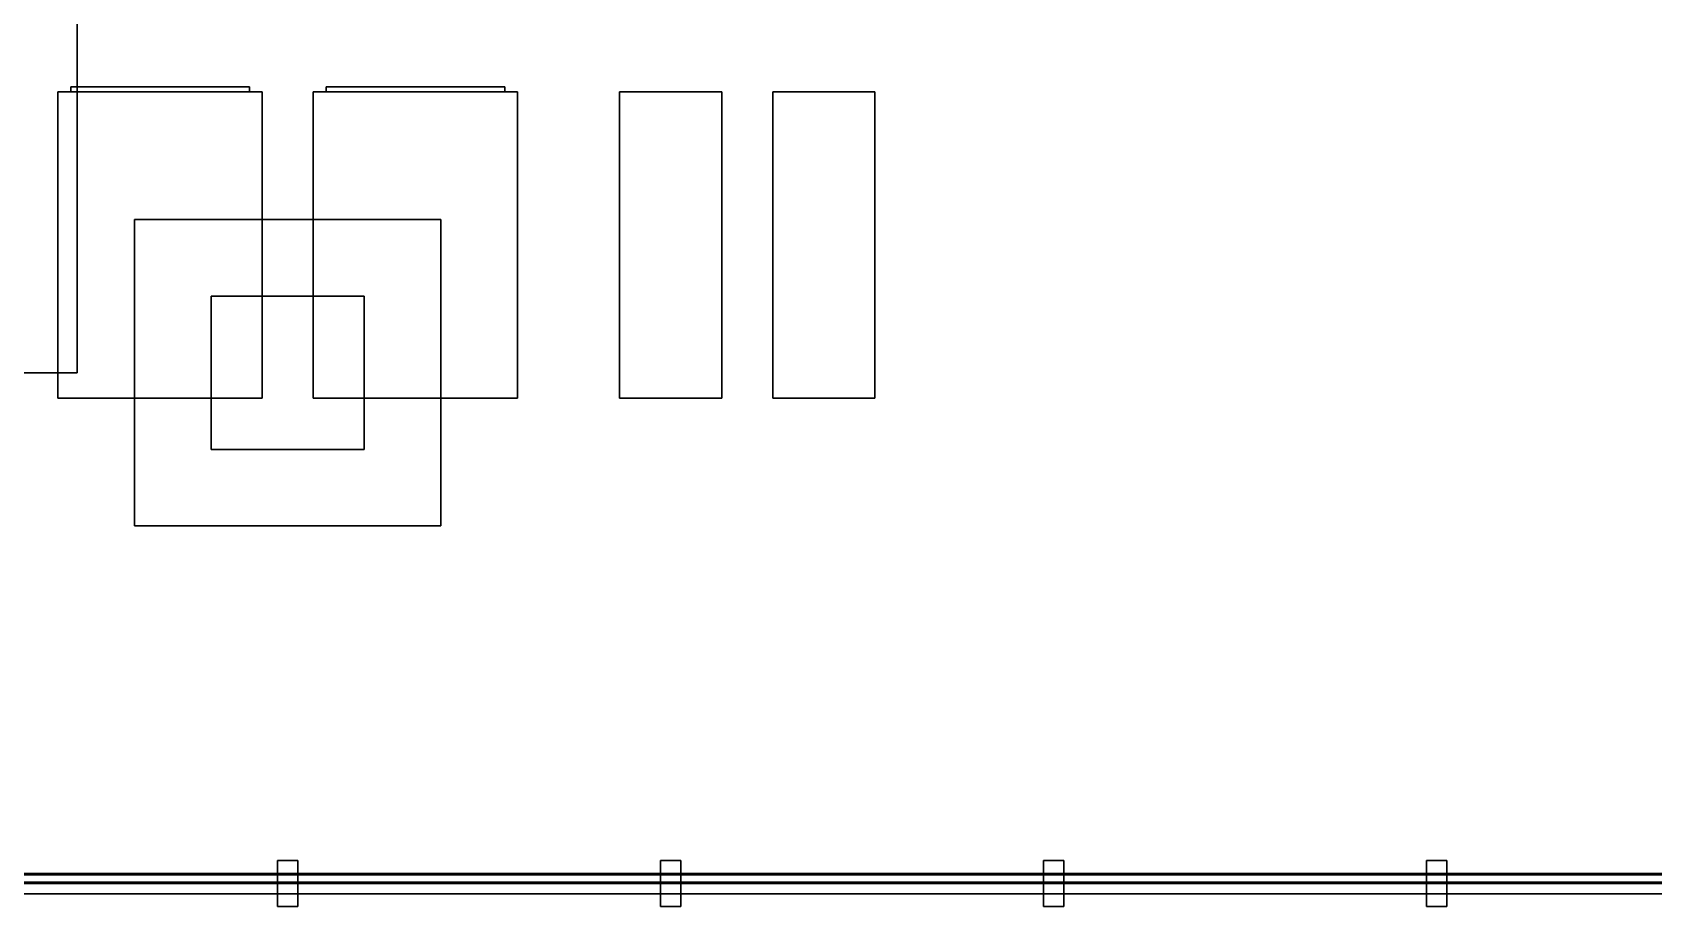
# Model space of a CAD drawing. Extents: x -17000 to 17000, y -13300 to 12090.
# Drawn here: x -10000 to -3650, y -12090 to -8668 of the extents above; entities that cross this region are included whole.
import ezdxf

# ---------------------------------------------------------------- set-up
doc = ezdxf.new("R2010")
doc.units = 0
for name, color, linetype in [('A-GLAZ', 5, 'CONTINUOUS'), ('E-RACK', 5, 'CONTINUOUS'), ('M-CHIL', 6, 'CONTINUOUS'), ('M-DUCT', 4, 'CONTINUOUS'), ('S-COLS', 9, 'CONTINUOUS'), ('S-SLAB', 8, 'CONTINUOUS')]:
    doc.layers.add(name, color=color, linetype=linetype)

msp = doc.modelspace()

# ---------------------------------------------------------------- linework, layer by layer
at = {"layer": 'A-GLAZ'}
for points in [[(-9040, -12090, 3625), (-8960, -12090, 3625), (-8960, -11910, 3625), (-9040, -11910, 3625)], [(-8960, -12090, 175), (-9040, -12090, 175), (-9040, -11910, 175), (-8960, -11910, 175)], [(-9040, -11910, 175), (-9040, -11910, 3625), (-8960, -11910, 3625), (-8960, -11910, 175)], [(-9040, -12090, 175), (-9040, -12090, 3625), (-9040, -11910, 3625), (-9040, -11910, 175)], [(-9040, -12090, 7425), (-8960, -12090, 7425), (-8960, -11910, 7425), (-9040, -11910, 7425)], [(-8960, -12090, 3975), (-9040, -12090, 3975), (-9040, -11910, 3975), (-8960, -11910, 3975)], [(-9040, -11910, 3975), (-9040, -11910, 7425), (-8960, -11910, 7425), (-8960, -11910, 3975)], [(-9040, -12090, 3975), (-9040, -12090, 7425), (-9040, -11910, 7425), (-9040, -11910, 3975)], [(-9040, -12090, 11225), (-8960, -12090, 11225), (-8960, -11910, 11225), (-9040, -11910, 11225)], [(-8960, -12090, 7775), (-9040, -12090, 7775), (-9040, -11910, 7775), (-8960, -11910, 7775)], [(-9040, -11910, 7775), (-9040, -11910, 11225), (-8960, -11910, 11225), (-8960, -11910, 7775)], [(-9040, -12090, 7775), (-9040, -12090, 11225), (-9040, -11910, 11225), (-9040, -11910, 7775)], [(-9040, -12090, 15025), (-8960, -12090, 15025), (-8960, -11910, 15025), (-9040, -11910, 15025)], [(-8960, -12090, 11575), (-9040, -12090, 11575), (-9040, -11910, 11575), (-8960, -11910, 11575)], [(-9040, -11910, 11575), (-9040, -11910, 15025), (-8960, -11910, 15025), (-8960, -11910, 11575)], [(-9040, -12090, 11575), (-9040, -12090, 15025), (-9040, -11910, 15025), (-9040, -11910, 11575)], [(-9040, -12090, 18825), (-8960, -12090, 18825), (-8960, -11910, 18825), (-9040, -11910, 18825)], [(-8960, -12090, 15375), (-9040, -12090, 15375), (-9040, -11910, 15375), (-8960, -11910, 15375)], [(-9040, -11910, 15375), (-9040, -11910, 18825), (-8960, -11910, 18825), (-8960, -11910, 15375)], [(-9040, -12090, 15375), (-9040, -12090, 18825), (-9040, -11910, 18825), (-9040, -11910, 15375)], [(-9040, -12090, 22625), (-8960, -12090, 22625), (-8960, -11910, 22625), (-9040, -11910, 22625)], [(-8960, -12090, 19175), (-9040, -12090, 19175), (-9040, -11910, 19175), (-8960, -11910, 19175)], [(-9040, -11910, 19175), (-9040, -11910, 22625), (-8960, -11910, 22625), (-8960, -11910, 19175)], [(-9040, -12090, 19175), (-9040, -12090, 22625), (-9040, -11910, 22625), (-9040, -11910, 19175)], [(-9040, -12090, 26425), (-8960, -12090, 26425), (-8960, -11910, 26425), (-9040, -11910, 26425)], [(-8960, -12090, 22975), (-9040, -12090, 22975), (-9040, -11910, 22975), (-8960, -11910, 22975)], [(-9040, -11910, 22975), (-9040, -11910, 26425), (-8960, -11910, 26425), (-8960, -11910, 22975)], [(-9040, -12090, 22975), (-9040, -12090, 26425), (-9040, -11910, 26425), (-9040, -11910, 22975)], [(-8960, -12090, 175), (-8960, -11910, 175), (-8960, -11910, 3625), (-8960, -12090, 3625)], [(-8960, -12090, 3975), (-8960, -11910, 3975), (-8960, -11910, 7425), (-8960, -12090, 7425)], [(-8960, -12090, 7775), (-8960, -11910, 7775), (-8960, -11910, 11225), (-8960, -12090, 11225)], [(-8960, -12090, 11575), (-8960, -11910, 11575), (-8960, -11910, 15025), (-8960, -12090, 15025)], [(-8960, -12090, 15375), (-8960, -11910, 15375), (-8960, -11910, 18825), (-8960, -12090, 18825)], [(-8960, -12090, 19175), (-8960, -11910, 19175), (-8960, -11910, 22625), (-8960, -12090, 22625)], [(-8960, -12090, 22975), (-8960, -11910, 22975), (-8960, -11910, 26425), (-8960, -12090, 26425)], [(-7540, -12090, 3625), (-7460, -12090, 3625), (-7460, -11910, 3625), (-7540, -11910, 3625)], [(-7460, -12090, 175), (-7540, -12090, 175), (-7540, -11910, 175), (-7460, -11910, 175)], [(-7540, -11910, 175), (-7540, -11910, 3625), (-7460, -11910, 3625), (-7460, -11910, 175)], [(-7540, -12090, 175), (-7540, -12090, 3625), (-7540, -11910, 3625), (-7540, -11910, 175)], [(-7540, -12090, 7425), (-7460, -12090, 7425), (-7460, -11910, 7425), (-7540, -11910, 7425)], [(-7460, -12090, 3975), (-7540, -12090, 3975), (-7540, -11910, 3975), (-7460, -11910, 3975)], [(-7540, -11910, 3975), (-7540, -11910, 7425), (-7460, -11910, 7425), (-7460, -11910, 3975)], [(-7540, -12090, 3975), (-7540, -12090, 7425), (-7540, -11910, 7425), (-7540, -11910, 3975)], [(-7540, -12090, 11225), (-7460, -12090, 11225), (-7460, -11910, 11225), (-7540, -11910, 11225)], [(-7460, -12090, 7775), (-7540, -12090, 7775), (-7540, -11910, 7775), (-7460, -11910, 7775)], [(-7540, -11910, 7775), (-7540, -11910, 11225), (-7460, -11910, 11225), (-7460, -11910, 7775)], [(-7540, -12090, 7775), (-7540, -12090, 11225), (-7540, -11910, 11225), (-7540, -11910, 7775)], [(-7540, -12090, 15025), (-7460, -12090, 15025), (-7460, -11910, 15025), (-7540, -11910, 15025)], [(-7460, -12090, 11575), (-7540, -12090, 11575), (-7540, -11910, 11575), (-7460, -11910, 11575)], [(-7540, -11910, 11575), (-7540, -11910, 15025), (-7460, -11910, 15025), (-7460, -11910, 11575)], [(-7540, -12090, 11575), (-7540, -12090, 15025), (-7540, -11910, 15025), (-7540, -11910, 11575)], [(-7540, -12090, 18825), (-7460, -12090, 18825), (-7460, -11910, 18825), (-7540, -11910, 18825)], [(-7460, -12090, 15375), (-7540, -12090, 15375), (-7540, -11910, 15375), (-7460, -11910, 15375)], [(-7540, -11910, 15375), (-7540, -11910, 18825), (-7460, -11910, 18825), (-7460, -11910, 15375)], [(-7540, -12090, 15375), (-7540, -12090, 18825), (-7540, -11910, 18825), (-7540, -11910, 15375)], [(-7540, -12090, 22625), (-7460, -12090, 22625), (-7460, -11910, 22625), (-7540, -11910, 22625)], [(-7460, -12090, 19175), (-7540, -12090, 19175), (-7540, -11910, 19175), (-7460, -11910, 19175)], [(-7540, -11910, 19175), (-7540, -11910, 22625), (-7460, -11910, 22625), (-7460, -11910, 19175)], [(-7540, -12090, 19175), (-7540, -12090, 22625), (-7540, -11910, 22625), (-7540, -11910, 19175)], [(-7540, -12090, 26425), (-7460, -12090, 26425), (-7460, -11910, 26425), (-7540, -11910, 26425)], [(-7460, -12090, 22975), (-7540, -12090, 22975), (-7540, -11910, 22975), (-7460, -11910, 22975)], [(-7540, -11910, 22975), (-7540, -11910, 26425), (-7460, -11910, 26425), (-7460, -11910, 22975)], [(-7540, -12090, 22975), (-7540, -12090, 26425), (-7540, -11910, 26425), (-7540, -11910, 22975)], [(-7460, -12090, 175), (-7460, -11910, 175), (-7460, -11910, 3625), (-7460, -12090, 3625)], [(-7460, -12090, 3975), (-7460, -11910, 3975), (-7460, -11910, 7425), (-7460, -12090, 7425)], [(-7460, -12090, 7775), (-7460, -11910, 7775), (-7460, -11910, 11225), (-7460, -12090, 11225)], [(-7460, -12090, 11575), (-7460, -11910, 11575), (-7460, -11910, 15025), (-7460, -12090, 15025)], [(-7460, -12090, 15375), (-7460, -11910, 15375), (-7460, -11910, 18825), (-7460, -12090, 18825)], [(-7460, -12090, 19175), (-7460, -11910, 19175), (-7460, -11910, 22625), (-7460, -12090, 22625)], [(-7460, -12090, 22975), (-7460, -11910, 22975), (-7460, -11910, 26425), (-7460, -12090, 26425)], [(-6040, -12090, 3625), (-5960, -12090, 3625), (-5960, -11910, 3625), (-6040, -11910, 3625)], [(-5960, -12090, 175), (-6040, -12090, 175), (-6040, -11910, 175), (-5960, -11910, 175)], [(-6040, -11910, 175), (-6040, -11910, 3625), (-5960, -11910, 3625), (-5960, -11910, 175)], [(-6040, -12090, 175), (-6040, -12090, 3625), (-6040, -11910, 3625), (-6040, -11910, 175)], [(-6040, -12090, 7425), (-5960, -12090, 7425), (-5960, -11910, 7425), (-6040, -11910, 7425)], [(-5960, -12090, 3975), (-6040, -12090, 3975), (-6040, -11910, 3975), (-5960, -11910, 3975)], [(-6040, -11910, 3975), (-6040, -11910, 7425), (-5960, -11910, 7425), (-5960, -11910, 3975)], [(-6040, -12090, 3975), (-6040, -12090, 7425), (-6040, -11910, 7425), (-6040, -11910, 3975)], [(-6040, -12090, 11225), (-5960, -12090, 11225), (-5960, -11910, 11225), (-6040, -11910, 11225)], [(-5960, -12090, 7775), (-6040, -12090, 7775), (-6040, -11910, 7775), (-5960, -11910, 7775)], [(-6040, -11910, 7775), (-6040, -11910, 11225), (-5960, -11910, 11225), (-5960, -11910, 7775)], [(-6040, -12090, 7775), (-6040, -12090, 11225), (-6040, -11910, 11225), (-6040, -11910, 7775)], [(-6040, -12090, 15025), (-5960, -12090, 15025), (-5960, -11910, 15025), (-6040, -11910, 15025)], [(-5960, -12090, 11575), (-6040, -12090, 11575), (-6040, -11910, 11575), (-5960, -11910, 11575)], [(-6040, -11910, 11575), (-6040, -11910, 15025), (-5960, -11910, 15025), (-5960, -11910, 11575)], [(-6040, -12090, 11575), (-6040, -12090, 15025), (-6040, -11910, 15025), (-6040, -11910, 11575)], [(-6040, -12090, 18825), (-5960, -12090, 18825), (-5960, -11910, 18825), (-6040, -11910, 18825)], [(-5960, -12090, 15375), (-6040, -12090, 15375), (-6040, -11910, 15375), (-5960, -11910, 15375)], [(-6040, -11910, 15375), (-6040, -11910, 18825), (-5960, -11910, 18825), (-5960, -11910, 15375)], [(-6040, -12090, 15375), (-6040, -12090, 18825), (-6040, -11910, 18825), (-6040, -11910, 15375)], [(-6040, -12090, 22625), (-5960, -12090, 22625), (-5960, -11910, 22625), (-6040, -11910, 22625)], [(-5960, -12090, 19175), (-6040, -12090, 19175), (-6040, -11910, 19175), (-5960, -11910, 19175)], [(-6040, -11910, 19175), (-6040, -11910, 22625), (-5960, -11910, 22625), (-5960, -11910, 19175)], [(-6040, -12090, 19175), (-6040, -12090, 22625), (-6040, -11910, 22625), (-6040, -11910, 19175)], [(-6040, -12090, 26425), (-5960, -12090, 26425), (-5960, -11910, 26425), (-6040, -11910, 26425)], [(-5960, -12090, 22975), (-6040, -12090, 22975), (-6040, -11910, 22975), (-5960, -11910, 22975)], [(-6040, -11910, 22975), (-6040, -11910, 26425), (-5960, -11910, 26425), (-5960, -11910, 22975)], [(-6040, -12090, 22975), (-6040, -12090, 26425), (-6040, -11910, 26425), (-6040, -11910, 22975)], [(-5960, -12090, 175), (-5960, -11910, 175), (-5960, -11910, 3625), (-5960, -12090, 3625)], [(-5960, -12090, 3975), (-5960, -11910, 3975), (-5960, -11910, 7425), (-5960, -12090, 7425)], [(-5960, -12090, 7775), (-5960, -11910, 7775), (-5960, -11910, 11225), (-5960, -12090, 11225)], [(-5960, -12090, 11575), (-5960, -11910, 11575), (-5960, -11910, 15025), (-5960, -12090, 15025)], [(-5960, -12090, 15375), (-5960, -11910, 15375), (-5960, -11910, 18825), (-5960, -12090, 18825)], [(-5960, -12090, 19175), (-5960, -11910, 19175), (-5960, -11910, 22625), (-5960, -12090, 22625)], [(-5960, -12090, 22975), (-5960, -11910, 22975), (-5960, -11910, 26425), (-5960, -12090, 26425)], [(-4540, -12090, 3625), (-4460, -12090, 3625), (-4460, -11910, 3625), (-4540, -11910, 3625)], [(-4460, -12090, 175), (-4540, -12090, 175), (-4540, -11910, 175), (-4460, -11910, 175)], [(-4540, -11910, 175), (-4540, -11910, 3625), (-4460, -11910, 3625), (-4460, -11910, 175)], [(-4540, -12090, 175), (-4540, -12090, 3625), (-4540, -11910, 3625), (-4540, -11910, 175)], [(-4540, -12090, 7425), (-4460, -12090, 7425), (-4460, -11910, 7425), (-4540, -11910, 7425)], [(-4460, -12090, 3975), (-4540, -12090, 3975), (-4540, -11910, 3975), (-4460, -11910, 3975)], [(-4540, -11910, 3975), (-4540, -11910, 7425), (-4460, -11910, 7425), (-4460, -11910, 3975)], [(-4540, -12090, 3975), (-4540, -12090, 7425), (-4540, -11910, 7425), (-4540, -11910, 3975)], [(-4540, -12090, 11225), (-4460, -12090, 11225), (-4460, -11910, 11225), (-4540, -11910, 11225)], [(-4460, -12090, 7775), (-4540, -12090, 7775), (-4540, -11910, 7775), (-4460, -11910, 7775)], [(-4540, -11910, 7775), (-4540, -11910, 11225), (-4460, -11910, 11225), (-4460, -11910, 7775)], [(-4540, -12090, 7775), (-4540, -12090, 11225), (-4540, -11910, 11225), (-4540, -11910, 7775)], [(-4540, -12090, 15025), (-4460, -12090, 15025), (-4460, -11910, 15025), (-4540, -11910, 15025)], [(-4460, -12090, 11575), (-4540, -12090, 11575), (-4540, -11910, 11575), (-4460, -11910, 11575)], [(-4540, -11910, 11575), (-4540, -11910, 15025), (-4460, -11910, 15025), (-4460, -11910, 11575)], [(-4540, -12090, 11575), (-4540, -12090, 15025), (-4540, -11910, 15025), (-4540, -11910, 11575)], [(-4540, -12090, 18825), (-4460, -12090, 18825), (-4460, -11910, 18825), (-4540, -11910, 18825)], [(-4460, -12090, 15375), (-4540, -12090, 15375), (-4540, -11910, 15375), (-4460, -11910, 15375)], [(-4540, -11910, 15375), (-4540, -11910, 18825), (-4460, -11910, 18825), (-4460, -11910, 15375)], [(-4540, -12090, 15375), (-4540, -12090, 18825), (-4540, -11910, 18825), (-4540, -11910, 15375)], [(-4540, -12090, 22625), (-4460, -12090, 22625), (-4460, -11910, 22625), (-4540, -11910, 22625)], [(-4460, -12090, 19175), (-4540, -12090, 19175), (-4540, -11910, 19175), (-4460, -11910, 19175)], [(-4540, -11910, 19175), (-4540, -11910, 22625), (-4460, -11910, 22625), (-4460, -11910, 19175)], [(-4540, -12090, 19175), (-4540, -12090, 22625), (-4540, -11910, 22625), (-4540, -11910, 19175)], [(-4540, -12090, 26425), (-4460, -12090, 26425), (-4460, -11910, 26425), (-4540, -11910, 26425)], [(-4460, -12090, 22975), (-4540, -12090, 22975), (-4540, -11910, 22975), (-4460, -11910, 22975)], [(-4540, -11910, 22975), (-4540, -11910, 26425), (-4460, -11910, 26425), (-4460, -11910, 22975)], [(-4540, -12090, 22975), (-4540, -12090, 26425), (-4540, -11910, 26425), (-4540, -11910, 22975)], [(-4460, -12090, 175), (-4460, -11910, 175), (-4460, -11910, 3625), (-4460, -12090, 3625)], [(-4460, -12090, 3975), (-4460, -11910, 3975), (-4460, -11910, 7425), (-4460, -12090, 7425)], [(-4460, -12090, 7775), (-4460, -11910, 7775), (-4460, -11910, 11225), (-4460, -12090, 11225)], [(-4460, -12090, 11575), (-4460, -11910, 11575), (-4460, -11910, 15025), (-4460, -12090, 15025)], [(-4460, -12090, 15375), (-4460, -11910, 15375), (-4460, -11910, 18825), (-4460, -12090, 18825)], [(-4460, -12090, 19175), (-4460, -11910, 19175), (-4460, -11910, 22625), (-4460, -12090, 22625)], [(-4460, -12090, 22975), (-4460, -11910, 22975), (-4460, -11910, 26425), (-4460, -12090, 26425)], [(-16900, -12040, 940), (16900, -12040, 940), (16900, -11960, 940), (-16900, -11960, 940)], [(16900, -12040, 860), (-16900, -12040, 860), (-16900, -11960, 860), (16900, -11960, 860)], [(-16900, -11960, 860), (-16900, -11960, 940), (16900, -11960, 940), (16900, -11960, 860)], [(-16900, -12040, 2840), (16900, -12040, 2840), (16900, -11960, 2840), (-16900, -11960, 2840)], [(16900, -12040, 2760), (-16900, -12040, 2760), (-16900, -11960, 2760), (16900, -11960, 2760)], [(-16900, -11960, 2760), (-16900, -11960, 2840), (16900, -11960, 2840), (16900, -11960, 2760)], [(-16900, -12040, 3640), (16900, -12040, 3640), (16900, -11960, 3640), (-16900, -11960, 3640)], [(16900, -12040, 3560), (-16900, -12040, 3560), (-16900, -11960, 3560), (16900, -11960, 3560)], [(-16900, -11960, 3560), (-16900, -11960, 3640), (16900, -11960, 3640), (16900, -11960, 3560)], [(-16900, -12040, 4740), (16900, -12040, 4740), (16900, -11960, 4740), (-16900, -11960, 4740)], [(16900, -12040, 4660), (-16900, -12040, 4660), (-16900, -11960, 4660), (16900, -11960, 4660)], [(-16900, -11960, 4660), (-16900, -11960, 4740), (16900, -11960, 4740), (16900, -11960, 4660)], [(-16900, -12040, 6640), (16900, -12040, 6640), (16900, -11960, 6640), (-16900, -11960, 6640)], [(16900, -12040, 6560), (-16900, -12040, 6560), (-16900, -11960, 6560), (16900, -11960, 6560)], [(-16900, -11960, 6560), (-16900, -11960, 6640), (16900, -11960, 6640), (16900, -11960, 6560)], [(-16900, -12040, 7440), (16900, -12040, 7440), (16900, -11960, 7440), (-16900, -11960, 7440)], [(16900, -12040, 7360), (-16900, -12040, 7360), (-16900, -11960, 7360), (16900, -11960, 7360)], [(-16900, -11960, 7360), (-16900, -11960, 7440), (16900, -11960, 7440), (16900, -11960, 7360)], [(-16900, -12040, 8540), (16900, -12040, 8540), (16900, -11960, 8540), (-16900, -11960, 8540)], [(16900, -12040, 8460), (-16900, -12040, 8460), (-16900, -11960, 8460), (16900, -11960, 8460)], [(-16900, -11960, 8460), (-16900, -11960, 8540), (16900, -11960, 8540), (16900, -11960, 8460)], [(-16900, -12040, 10440), (16900, -12040, 10440), (16900, -11960, 10440), (-16900, -11960, 10440)], [(16900, -12040, 10360), (-16900, -12040, 10360), (-16900, -11960, 10360), (16900, -11960, 10360)], [(-16900, -11960, 10360), (-16900, -11960, 10440), (16900, -11960, 10440), (16900, -11960, 10360)], [(-16900, -12040, 11240), (16900, -12040, 11240), (16900, -11960, 11240), (-16900, -11960, 11240)], [(16900, -12040, 11160), (-16900, -12040, 11160), (-16900, -11960, 11160), (16900, -11960, 11160)], [(-16900, -11960, 11160), (-16900, -11960, 11240), (16900, -11960, 11240), (16900, -11960, 11160)], [(-16900, -12040, 12340), (16900, -12040, 12340), (16900, -11960, 12340), (-16900, -11960, 12340)], [(16900, -12040, 12260), (-16900, -12040, 12260), (-16900, -11960, 12260), (16900, -11960, 12260)], [(-16900, -11960, 12260), (-16900, -11960, 12340), (16900, -11960, 12340), (16900, -11960, 12260)], [(-16900, -12040, 14240), (16900, -12040, 14240), (16900, -11960, 14240), (-16900, -11960, 14240)], [(16900, -12040, 14160), (-16900, -12040, 14160), (-16900, -11960, 14160), (16900, -11960, 14160)], [(-16900, -11960, 14160), (-16900, -11960, 14240), (16900, -11960, 14240), (16900, -11960, 14160)], [(-16900, -12040, 15040), (16900, -12040, 15040), (16900, -11960, 15040), (-16900, -11960, 15040)], [(16900, -12040, 14960), (-16900, -12040, 14960), (-16900, -11960, 14960), (16900, -11960, 14960)], [(-16900, -11960, 14960), (-16900, -11960, 15040), (16900, -11960, 15040), (16900, -11960, 14960)], [(-16900, -12040, 16140), (16900, -12040, 16140), (16900, -11960, 16140), (-16900, -11960, 16140)], [(16900, -12040, 16060), (-16900, -12040, 16060), (-16900, -11960, 16060), (16900, -11960, 16060)], [(-16900, -11960, 16060), (-16900, -11960, 16140), (16900, -11960, 16140), (16900, -11960, 16060)], [(-16900, -12040, 18040), (16900, -12040, 18040), (16900, -11960, 18040), (-16900, -11960, 18040)], [(16900, -12040, 17960), (-16900, -12040, 17960), (-16900, -11960, 17960), (16900, -11960, 17960)], [(-16900, -11960, 17960), (-16900, -11960, 18040), (16900, -11960, 18040), (16900, -11960, 17960)], [(-16900, -12040, 18840), (16900, -12040, 18840), (16900, -11960, 18840), (-16900, -11960, 18840)], [(16900, -12040, 18760), (-16900, -12040, 18760), (-16900, -11960, 18760), (16900, -11960, 18760)], [(-16900, -11960, 18760), (-16900, -11960, 18840), (16900, -11960, 18840), (16900, -11960, 18760)], [(-16900, -12040, 19940), (16900, -12040, 19940), (16900, -11960, 19940), (-16900, -11960, 19940)], [(16900, -12040, 19860), (-16900, -12040, 19860), (-16900, -11960, 19860), (16900, -11960, 19860)], [(-16900, -11960, 19860), (-16900, -11960, 19940), (16900, -11960, 19940), (16900, -11960, 19860)], [(-16900, -12040, 21840), (16900, -12040, 21840), (16900, -11960, 21840), (-16900, -11960, 21840)], [(16900, -12040, 21760), (-16900, -12040, 21760), (-16900, -11960, 21760), (16900, -11960, 21760)], [(-16900, -11960, 21760), (-16900, -11960, 21840), (16900, -11960, 21840), (16900, -11960, 21760)], [(-16900, -12040, 22640), (16900, -12040, 22640), (16900, -11960, 22640), (-16900, -11960, 22640)], [(16900, -12040, 22560), (-16900, -12040, 22560), (-16900, -11960, 22560), (16900, -11960, 22560)], [(-16900, -11960, 22560), (-16900, -11960, 22640), (16900, -11960, 22640), (16900, -11960, 22560)], [(-16900, -12040, 23740), (16900, -12040, 23740), (16900, -11960, 23740), (-16900, -11960, 23740)], [(16900, -12040, 23660), (-16900, -12040, 23660), (-16900, -11960, 23660), (16900, -11960, 23660)], [(-16900, -11960, 23660), (-16900, -11960, 23740), (16900, -11960, 23740), (16900, -11960, 23660)], [(-16900, -12040, 25640), (16900, -12040, 25640), (16900, -11960, 25640), (-16900, -11960, 25640)], [(16900, -12040, 25560), (-16900, -12040, 25560), (-16900, -11960, 25560), (16900, -11960, 25560)], [(-16900, -11960, 25560), (-16900, -11960, 25640), (16900, -11960, 25640), (16900, -11960, 25560)], [(-16900, -12040, 26440), (16900, -12040, 26440), (16900, -11960, 26440), (-16900, -11960, 26440)], [(16900, -12040, 26360), (-16900, -12040, 26360), (-16900, -11960, 26360), (16900, -11960, 26360)], [(-16900, -11960, 26360), (-16900, -11960, 26440), (16900, -11960, 26440), (16900, -11960, 26360)], [(-16800, -11994, 3600), (16800, -11994, 3600), (16800, -11966, 3600), (-16800, -11966, 3600)], [(16800, -11994, 200), (-16800, -11994, 200), (-16800, -11966, 200), (16800, -11966, 200)], [(-16800, -11966, 200), (-16800, -11966, 3600), (16800, -11966, 3600), (16800, -11966, 200)], [(-16800, -11994, 7400), (16800, -11994, 7400), (16800, -11966, 7400), (-16800, -11966, 7400)], [(16800, -11994, 4000), (-16800, -11994, 4000), (-16800, -11966, 4000), (16800, -11966, 4000)], [(-16800, -11966, 4000), (-16800, -11966, 7400), (16800, -11966, 7400), (16800, -11966, 4000)], [(-16800, -11994, 11200), (16800, -11994, 11200), (16800, -11966, 11200), (-16800, -11966, 11200)], [(16800, -11994, 7800), (-16800, -11994, 7800), (-16800, -11966, 7800), (16800, -11966, 7800)], [(-16800, -11966, 7800), (-16800, -11966, 11200), (16800, -11966, 11200), (16800, -11966, 7800)], [(-16800, -11994, 15000), (16800, -11994, 15000), (16800, -11966, 15000), (-16800, -11966, 15000)], [(16800, -11994, 11600), (-16800, -11994, 11600), (-16800, -11966, 11600), (16800, -11966, 11600)], [(-16800, -11966, 11600), (-16800, -11966, 15000), (16800, -11966, 15000), (16800, -11966, 11600)], [(-16800, -11994, 18800), (16800, -11994, 18800), (16800, -11966, 18800), (-16800, -11966, 18800)], [(16800, -11994, 15400), (-16800, -11994, 15400), (-16800, -11966, 15400), (16800, -11966, 15400)], [(-16800, -11966, 15400), (-16800, -11966, 18800), (16800, -11966, 18800), (16800, -11966, 15400)], [(-16800, -11994, 22600), (16800, -11994, 22600), (16800, -11966, 22600), (-16800, -11966, 22600)], [(16800, -11994, 19200), (-16800, -11994, 19200), (-16800, -11966, 19200), (16800, -11966, 19200)], [(-16800, -11966, 19200), (-16800, -11966, 22600), (16800, -11966, 22600), (16800, -11966, 19200)], [(-16800, -11994, 26400), (16800, -11994, 26400), (16800, -11966, 26400), (-16800, -11966, 26400)], [(16800, -11994, 23000), (-16800, -11994, 23000), (-16800, -11966, 23000), (16800, -11966, 23000)], [(-16800, -11966, 23000), (-16800, -11966, 26400), (16800, -11966, 26400), (16800, -11966, 23000)], [(-16800, -11994, 200), (16800, -11994, 200), (16800, -11994, 3600), (-16800, -11994, 3600)], [(-16800, -11994, 4000), (16800, -11994, 4000), (16800, -11994, 7400), (-16800, -11994, 7400)], [(-16800, -11994, 7800), (16800, -11994, 7800), (16800, -11994, 11200), (-16800, -11994, 11200)], [(-16800, -11994, 11600), (16800, -11994, 11600), (16800, -11994, 15000), (-16800, -11994, 15000)], [(-16800, -11994, 15400), (16800, -11994, 15400), (16800, -11994, 18800), (-16800, -11994, 18800)], [(-16800, -11994, 19200), (16800, -11994, 19200), (16800, -11994, 22600), (-16800, -11994, 22600)], [(-16800, -11994, 23000), (16800, -11994, 23000), (16800, -11994, 26400), (-16800, -11994, 26400)], [(-16900, -12040, 860), (16900, -12040, 860), (16900, -12040, 940), (-16900, -12040, 940)], [(-16900, -12040, 2760), (16900, -12040, 2760), (16900, -12040, 2840), (-16900, -12040, 2840)], [(-16900, -12040, 3560), (16900, -12040, 3560), (16900, -12040, 3640), (-16900, -12040, 3640)], [(-16900, -12040, 4660), (16900, -12040, 4660), (16900, -12040, 4740), (-16900, -12040, 4740)], [(-16900, -12040, 6560), (16900, -12040, 6560), (16900, -12040, 6640), (-16900, -12040, 6640)], [(-16900, -12040, 7360), (16900, -12040, 7360), (16900, -12040, 7440), (-16900, -12040, 7440)], [(-16900, -12040, 8460), (16900, -12040, 8460), (16900, -12040, 8540), (-16900, -12040, 8540)], [(-16900, -12040, 10360), (16900, -12040, 10360), (16900, -12040, 10440), (-16900, -12040, 10440)], [(-16900, -12040, 11160), (16900, -12040, 11160), (16900, -12040, 11240), (-16900, -12040, 11240)], [(-16900, -12040, 12260), (16900, -12040, 12260), (16900, -12040, 12340), (-16900, -12040, 12340)], [(-16900, -12040, 14160), (16900, -12040, 14160), (16900, -12040, 14240), (-16900, -12040, 14240)], [(-16900, -12040, 14960), (16900, -12040, 14960), (16900, -12040, 15040), (-16900, -12040, 15040)], [(-16900, -12040, 16060), (16900, -12040, 16060), (16900, -12040, 16140), (-16900, -12040, 16140)], [(-16900, -12040, 17960), (16900, -12040, 17960), (16900, -12040, 18040), (-16900, -12040, 18040)], [(-16900, -12040, 18760), (16900, -12040, 18760), (16900, -12040, 18840), (-16900, -12040, 18840)], [(-16900, -12040, 19860), (16900, -12040, 19860), (16900, -12040, 19940), (-16900, -12040, 19940)], [(-16900, -12040, 21760), (16900, -12040, 21760), (16900, -12040, 21840), (-16900, -12040, 21840)], [(-16900, -12040, 22560), (16900, -12040, 22560), (16900, -12040, 22640), (-16900, -12040, 22640)], [(-16900, -12040, 23660), (16900, -12040, 23660), (16900, -12040, 23740), (-16900, -12040, 23740)], [(-16900, -12040, 25560), (16900, -12040, 25560), (16900, -12040, 25640), (-16900, -12040, 25640)], [(-16900, -12040, 26360), (16900, -12040, 26360), (16900, -12040, 26440), (-16900, -12040, 26440)], [(-9040, -12090, 175), (-8960, -12090, 175), (-8960, -12090, 3625), (-9040, -12090, 3625)], [(-9040, -12090, 3975), (-8960, -12090, 3975), (-8960, -12090, 7425), (-9040, -12090, 7425)], [(-9040, -12090, 7775), (-8960, -12090, 7775), (-8960, -12090, 11225), (-9040, -12090, 11225)], [(-9040, -12090, 11575), (-8960, -12090, 11575), (-8960, -12090, 15025), (-9040, -12090, 15025)], [(-9040, -12090, 15375), (-8960, -12090, 15375), (-8960, -12090, 18825), (-9040, -12090, 18825)], [(-9040, -12090, 19175), (-8960, -12090, 19175), (-8960, -12090, 22625), (-9040, -12090, 22625)], [(-9040, -12090, 22975), (-8960, -12090, 22975), (-8960, -12090, 26425), (-9040, -12090, 26425)], [(-7540, -12090, 175), (-7460, -12090, 175), (-7460, -12090, 3625), (-7540, -12090, 3625)], [(-7540, -12090, 3975), (-7460, -12090, 3975), (-7460, -12090, 7425), (-7540, -12090, 7425)], [(-7540, -12090, 7775), (-7460, -12090, 7775), (-7460, -12090, 11225), (-7540, -12090, 11225)], [(-7540, -12090, 11575), (-7460, -12090, 11575), (-7460, -12090, 15025), (-7540, -12090, 15025)], [(-7540, -12090, 15375), (-7460, -12090, 15375), (-7460, -12090, 18825), (-7540, -12090, 18825)], [(-7540, -12090, 19175), (-7460, -12090, 19175), (-7460, -12090, 22625), (-7540, -12090, 22625)], [(-7540, -12090, 22975), (-7460, -12090, 22975), (-7460, -12090, 26425), (-7540, -12090, 26425)], [(-6040, -12090, 175), (-5960, -12090, 175), (-5960, -12090, 3625), (-6040, -12090, 3625)], [(-6040, -12090, 3975), (-5960, -12090, 3975), (-5960, -12090, 7425), (-6040, -12090, 7425)], [(-6040, -12090, 7775), (-5960, -12090, 7775), (-5960, -12090, 11225), (-6040, -12090, 11225)], [(-6040, -12090, 11575), (-5960, -12090, 11575), (-5960, -12090, 15025), (-6040, -12090, 15025)], [(-6040, -12090, 15375), (-5960, -12090, 15375), (-5960, -12090, 18825), (-6040, -12090, 18825)], [(-6040, -12090, 19175), (-5960, -12090, 19175), (-5960, -12090, 22625), (-6040, -12090, 22625)], [(-6040, -12090, 22975), (-5960, -12090, 22975), (-5960, -12090, 26425), (-6040, -12090, 26425)], [(-4540, -12090, 175), (-4460, -12090, 175), (-4460, -12090, 3625), (-4540, -12090, 3625)], [(-4540, -12090, 3975), (-4460, -12090, 3975), (-4460, -12090, 7425), (-4540, -12090, 7425)], [(-4540, -12090, 7775), (-4460, -12090, 7775), (-4460, -12090, 11225), (-4540, -12090, 11225)], [(-4540, -12090, 11575), (-4460, -12090, 11575), (-4460, -12090, 15025), (-4540, -12090, 15025)], [(-4540, -12090, 15375), (-4460, -12090, 15375), (-4460, -12090, 18825), (-4540, -12090, 18825)], [(-4540, -12090, 19175), (-4460, -12090, 19175), (-4460, -12090, 22625), (-4540, -12090, 22625)], [(-4540, -12090, 22975), (-4460, -12090, 22975), (-4460, -12090, 26425), (-4540, -12090, 26425)]]:
    msp.add_3dface(points, dxfattribs=at)
at = {"layer": 'E-RACK'}
for points in [[(-9850, -8900, 13500), (-9150, -8900, 13500), (-9150, -8880, 13500), (-9850, -8880, 13500)], [(-9150, -8900, 11700), (-9850, -8900, 11700), (-9850, -8880, 11700), (-9150, -8880, 11700)], [(-9850, -8880, 11700), (-9850, -8880, 13500), (-9150, -8880, 13500), (-9150, -8880, 11700)], [(-9850, -8900, 11700), (-9850, -8900, 13500), (-9850, -8880, 13500), (-9850, -8880, 11700)], [(-9150, -8900, 11700), (-9150, -8880, 11700), (-9150, -8880, 13500), (-9150, -8900, 13500)], [(-8850, -8900, 13500), (-8150, -8900, 13500), (-8150, -8880, 13500), (-8850, -8880, 13500)], [(-8150, -8900, 11700), (-8850, -8900, 11700), (-8850, -8880, 11700), (-8150, -8880, 11700)], [(-8850, -8880, 11700), (-8850, -8880, 13500), (-8150, -8880, 13500), (-8150, -8880, 11700)], [(-8850, -8900, 11700), (-8850, -8900, 13500), (-8850, -8880, 13500), (-8850, -8880, 11700)], [(-8150, -8900, 11700), (-8150, -8880, 11700), (-8150, -8880, 13500), (-8150, -8900, 13500)], [(-9900, -10100, 13575), (-9100, -10100, 13575), (-9100, -8900, 13575), (-9900, -8900, 13575)], [(-9100, -10100, 11575), (-9900, -10100, 11575), (-9900, -8900, 11575), (-9100, -8900, 11575)], [(-9900, -8900, 11575), (-9900, -8900, 13575), (-9100, -8900, 13575), (-9100, -8900, 11575)], [(-9900, -10100, 11575), (-9900, -10100, 13575), (-9900, -8900, 13575), (-9900, -8900, 11575)], [(-9850, -8900, 11700), (-9150, -8900, 11700), (-9150, -8900, 13500), (-9850, -8900, 13500)], [(-9100, -10100, 11575), (-9100, -8900, 11575), (-9100, -8900, 13575), (-9100, -10100, 13575)], [(-8900, -10100, 13575), (-8100, -10100, 13575), (-8100, -8900, 13575), (-8900, -8900, 13575)], [(-8100, -10100, 11575), (-8900, -10100, 11575), (-8900, -8900, 11575), (-8100, -8900, 11575)], [(-8900, -8900, 11575), (-8900, -8900, 13575), (-8100, -8900, 13575), (-8100, -8900, 11575)], [(-8900, -10100, 11575), (-8900, -10100, 13575), (-8900, -8900, 13575), (-8900, -8900, 11575)], [(-8850, -8900, 11700), (-8150, -8900, 11700), (-8150, -8900, 13500), (-8850, -8900, 13500)], [(-8100, -10100, 11575), (-8100, -8900, 11575), (-8100, -8900, 13575), (-8100, -10100, 13575)], [(-9900, -10100, 11575), (-9100, -10100, 11575), (-9100, -10100, 13575), (-9900, -10100, 13575)], [(-8900, -10100, 11575), (-8100, -10100, 11575), (-8100, -10100, 13575), (-8900, -10100, 13575)]]:
    msp.add_3dface(points, dxfattribs=at)
at = {"layer": 'M-CHIL'}
for points in [[(-7700, -10100, 13575), (-7300, -10100, 13575), (-7300, -8900, 13575), (-7700, -8900, 13575)], [(-7300, -10100, 11575), (-7700, -10100, 11575), (-7700, -8900, 11575), (-7300, -8900, 11575)], [(-7700, -8900, 11575), (-7700, -8900, 13575), (-7300, -8900, 13575), (-7300, -8900, 11575)], [(-7700, -10100, 11575), (-7700, -10100, 13575), (-7700, -8900, 13575), (-7700, -8900, 11575)], [(-7300, -10100, 11575), (-7300, -8900, 11575), (-7300, -8900, 13575), (-7300, -10100, 13575)], [(-7100, -10100, 13575), (-6700, -10100, 13575), (-6700, -8900, 13575), (-7100, -8900, 13575)], [(-6700, -10100, 11575), (-7100, -10100, 11575), (-7100, -8900, 11575), (-6700, -8900, 11575)], [(-7100, -8900, 11575), (-7100, -8900, 13575), (-6700, -8900, 13575), (-6700, -8900, 11575)], [(-7100, -10100, 11575), (-7100, -10100, 13575), (-7100, -8900, 13575), (-7100, -8900, 11575)], [(-6700, -10100, 11575), (-6700, -8900, 11575), (-6700, -8900, 13575), (-6700, -10100, 13575)], [(-7700, -10100, 11575), (-7300, -10100, 11575), (-7300, -10100, 13575), (-7700, -10100, 13575)], [(-7100, -10100, 11575), (-6700, -10100, 11575), (-6700, -10100, 13575), (-7100, -10100, 13575)]]:
    msp.add_3dface(points, dxfattribs=at)
at = {"layer": 'M-DUCT'}
for points in [[(-10175, -10000, 14475), (-9825, -10000, 14475), (-9825, 0, 14475), (-10175, 0, 14475)], [(-9825, -10000, 14225), (-10175, -10000, 14225), (-10175, 0, 14225), (-9825, 0, 14225)], [(-10175, -10000, 18275), (-9825, -10000, 18275), (-9825, 0, 18275), (-10175, 0, 18275)], [(-9825, -10000, 18025), (-10175, -10000, 18025), (-10175, 0, 18025), (-9825, 0, 18025)], [(-9825, -10000, 14225), (-9825, 0, 14225), (-9825, 0, 14475), (-9825, -10000, 14475)], [(-9825, -10000, 18025), (-9825, 0, 18025), (-9825, 0, 18275), (-9825, -10000, 18275)], [(-10175, -10000, 14225), (-9825, -10000, 14225), (-9825, -10000, 14475), (-10175, -10000, 14475)], [(-10175, -10000, 18025), (-9825, -10000, 18025), (-9825, -10000, 18275), (-10175, -10000, 18275)]]:
    msp.add_3dface(points, dxfattribs=at)
at = {"layer": 'S-COLS'}
for points in [[(-9600, -10600, 3625), (-8400, -10600, 3625), (-8400, -9400, 3625), (-9600, -9400, 3625)], [(-8400, -10600, 3425), (-9600, -10600, 3425), (-9600, -9400, 3425), (-8400, -9400, 3425)], [(-9600, -9400, 3425), (-9600, -9400, 3625), (-8400, -9400, 3625), (-8400, -9400, 3425)], [(-9600, -10600, 3425), (-9600, -10600, 3625), (-9600, -9400, 3625), (-9600, -9400, 3425)], [(-9600, -10600, 7425), (-8400, -10600, 7425), (-8400, -9400, 7425), (-9600, -9400, 7425)], [(-8400, -10600, 7225), (-9600, -10600, 7225), (-9600, -9400, 7225), (-8400, -9400, 7225)], [(-9600, -9400, 7225), (-9600, -9400, 7425), (-8400, -9400, 7425), (-8400, -9400, 7225)], [(-9600, -10600, 7225), (-9600, -10600, 7425), (-9600, -9400, 7425), (-9600, -9400, 7225)], [(-9600, -10600, 11225), (-8400, -10600, 11225), (-8400, -9400, 11225), (-9600, -9400, 11225)], [(-8400, -10600, 11025), (-9600, -10600, 11025), (-9600, -9400, 11025), (-8400, -9400, 11025)], [(-9600, -9400, 11025), (-9600, -9400, 11225), (-8400, -9400, 11225), (-8400, -9400, 11025)], [(-9600, -10600, 11025), (-9600, -10600, 11225), (-9600, -9400, 11225), (-9600, -9400, 11025)], [(-9600, -10600, 15025), (-8400, -10600, 15025), (-8400, -9400, 15025), (-9600, -9400, 15025)], [(-8400, -10600, 14825), (-9600, -10600, 14825), (-9600, -9400, 14825), (-8400, -9400, 14825)], [(-9600, -9400, 14825), (-9600, -9400, 15025), (-8400, -9400, 15025), (-8400, -9400, 14825)], [(-9600, -10600, 14825), (-9600, -10600, 15025), (-9600, -9400, 15025), (-9600, -9400, 14825)], [(-9600, -10600, 18825), (-8400, -10600, 18825), (-8400, -9400, 18825), (-9600, -9400, 18825)], [(-8400, -10600, 18625), (-9600, -10600, 18625), (-9600, -9400, 18625), (-8400, -9400, 18625)], [(-9600, -9400, 18625), (-9600, -9400, 18825), (-8400, -9400, 18825), (-8400, -9400, 18625)], [(-9600, -10600, 18625), (-9600, -10600, 18825), (-9600, -9400, 18825), (-9600, -9400, 18625)], [(-9600, -10600, 22625), (-8400, -10600, 22625), (-8400, -9400, 22625), (-9600, -9400, 22625)], [(-8400, -10600, 22425), (-9600, -10600, 22425), (-9600, -9400, 22425), (-8400, -9400, 22425)], [(-9600, -9400, 22425), (-9600, -9400, 22625), (-8400, -9400, 22625), (-8400, -9400, 22425)], [(-9600, -10600, 22425), (-9600, -10600, 22625), (-9600, -9400, 22625), (-9600, -9400, 22425)], [(-9600, -10600, 26425), (-8400, -10600, 26425), (-8400, -9400, 26425), (-9600, -9400, 26425)], [(-8400, -10600, 26225), (-9600, -10600, 26225), (-9600, -9400, 26225), (-8400, -9400, 26225)], [(-9600, -9400, 26225), (-9600, -9400, 26425), (-8400, -9400, 26425), (-8400, -9400, 26225)], [(-9600, -10600, 26225), (-9600, -10600, 26425), (-9600, -9400, 26425), (-9600, -9400, 26225)], [(-8400, -10600, 3425), (-8400, -9400, 3425), (-8400, -9400, 3625), (-8400, -10600, 3625)], [(-8400, -10600, 7225), (-8400, -9400, 7225), (-8400, -9400, 7425), (-8400, -10600, 7425)], [(-8400, -10600, 11025), (-8400, -9400, 11025), (-8400, -9400, 11225), (-8400, -10600, 11225)], [(-8400, -10600, 14825), (-8400, -9400, 14825), (-8400, -9400, 15025), (-8400, -10600, 15025)], [(-8400, -10600, 18625), (-8400, -9400, 18625), (-8400, -9400, 18825), (-8400, -10600, 18825)], [(-8400, -10600, 22425), (-8400, -9400, 22425), (-8400, -9400, 22625), (-8400, -10600, 22625)], [(-8400, -10600, 26225), (-8400, -9400, 26225), (-8400, -9400, 26425), (-8400, -10600, 26425)], [(-9300, -10300, 3625), (-8700, -10300, 3625), (-8700, -9700, 3625), (-9300, -9700, 3625)], [(-8700, -10300, 175), (-9300, -10300, 175), (-9300, -9700, 175), (-8700, -9700, 175)], [(-9300, -9700, 175), (-9300, -9700, 3625), (-8700, -9700, 3625), (-8700, -9700, 175)], [(-9300, -10300, 175), (-9300, -10300, 3625), (-9300, -9700, 3625), (-9300, -9700, 175)], [(-9300, -10300, 7425), (-8700, -10300, 7425), (-8700, -9700, 7425), (-9300, -9700, 7425)], [(-8700, -10300, 3975), (-9300, -10300, 3975), (-9300, -9700, 3975), (-8700, -9700, 3975)], [(-9300, -9700, 3975), (-9300, -9700, 7425), (-8700, -9700, 7425), (-8700, -9700, 3975)], [(-9300, -10300, 3975), (-9300, -10300, 7425), (-9300, -9700, 7425), (-9300, -9700, 3975)], [(-9300, -10300, 11225), (-8700, -10300, 11225), (-8700, -9700, 11225), (-9300, -9700, 11225)], [(-8700, -10300, 7775), (-9300, -10300, 7775), (-9300, -9700, 7775), (-8700, -9700, 7775)], [(-9300, -9700, 7775), (-9300, -9700, 11225), (-8700, -9700, 11225), (-8700, -9700, 7775)], [(-9300, -10300, 7775), (-9300, -10300, 11225), (-9300, -9700, 11225), (-9300, -9700, 7775)], [(-9300, -10300, 15025), (-8700, -10300, 15025), (-8700, -9700, 15025), (-9300, -9700, 15025)], [(-8700, -10300, 11575), (-9300, -10300, 11575), (-9300, -9700, 11575), (-8700, -9700, 11575)], [(-9300, -9700, 11575), (-9300, -9700, 15025), (-8700, -9700, 15025), (-8700, -9700, 11575)], [(-9300, -10300, 11575), (-9300, -10300, 15025), (-9300, -9700, 15025), (-9300, -9700, 11575)], [(-9300, -10300, 18825), (-8700, -10300, 18825), (-8700, -9700, 18825), (-9300, -9700, 18825)], [(-8700, -10300, 15375), (-9300, -10300, 15375), (-9300, -9700, 15375), (-8700, -9700, 15375)], [(-9300, -9700, 15375), (-9300, -9700, 18825), (-8700, -9700, 18825), (-8700, -9700, 15375)], [(-9300, -10300, 15375), (-9300, -10300, 18825), (-9300, -9700, 18825), (-9300, -9700, 15375)], [(-9300, -10300, 22625), (-8700, -10300, 22625), (-8700, -9700, 22625), (-9300, -9700, 22625)], [(-8700, -10300, 19175), (-9300, -10300, 19175), (-9300, -9700, 19175), (-8700, -9700, 19175)], [(-9300, -9700, 19175), (-9300, -9700, 22625), (-8700, -9700, 22625), (-8700, -9700, 19175)], [(-9300, -10300, 19175), (-9300, -10300, 22625), (-9300, -9700, 22625), (-9300, -9700, 19175)], [(-9300, -10300, 26425), (-8700, -10300, 26425), (-8700, -9700, 26425), (-9300, -9700, 26425)], [(-8700, -10300, 22975), (-9300, -10300, 22975), (-9300, -9700, 22975), (-8700, -9700, 22975)], [(-9300, -9700, 22975), (-9300, -9700, 26425), (-8700, -9700, 26425), (-8700, -9700, 22975)], [(-9300, -10300, 22975), (-9300, -10300, 26425), (-9300, -9700, 26425), (-9300, -9700, 22975)], [(-8700, -10300, 175), (-8700, -9700, 175), (-8700, -9700, 3625), (-8700, -10300, 3625)], [(-8700, -10300, 3975), (-8700, -9700, 3975), (-8700, -9700, 7425), (-8700, -10300, 7425)], [(-8700, -10300, 7775), (-8700, -9700, 7775), (-8700, -9700, 11225), (-8700, -10300, 11225)], [(-8700, -10300, 11575), (-8700, -9700, 11575), (-8700, -9700, 15025), (-8700, -10300, 15025)], [(-8700, -10300, 15375), (-8700, -9700, 15375), (-8700, -9700, 18825), (-8700, -10300, 18825)], [(-8700, -10300, 19175), (-8700, -9700, 19175), (-8700, -9700, 22625), (-8700, -10300, 22625)], [(-8700, -10300, 22975), (-8700, -9700, 22975), (-8700, -9700, 26425), (-8700, -10300, 26425)], [(-9300, -10300, 175), (-8700, -10300, 175), (-8700, -10300, 3625), (-9300, -10300, 3625)], [(-9300, -10300, 3975), (-8700, -10300, 3975), (-8700, -10300, 7425), (-9300, -10300, 7425)], [(-9300, -10300, 7775), (-8700, -10300, 7775), (-8700, -10300, 11225), (-9300, -10300, 11225)], [(-9300, -10300, 11575), (-8700, -10300, 11575), (-8700, -10300, 15025), (-9300, -10300, 15025)], [(-9300, -10300, 15375), (-8700, -10300, 15375), (-8700, -10300, 18825), (-9300, -10300, 18825)], [(-9300, -10300, 19175), (-8700, -10300, 19175), (-8700, -10300, 22625), (-9300, -10300, 22625)], [(-9300, -10300, 22975), (-8700, -10300, 22975), (-8700, -10300, 26425), (-9300, -10300, 26425)], [(-9600, -10600, 3425), (-8400, -10600, 3425), (-8400, -10600, 3625), (-9600, -10600, 3625)], [(-9600, -10600, 7225), (-8400, -10600, 7225), (-8400, -10600, 7425), (-9600, -10600, 7425)], [(-9600, -10600, 11025), (-8400, -10600, 11025), (-8400, -10600, 11225), (-9600, -10600, 11225)], [(-9600, -10600, 14825), (-8400, -10600, 14825), (-8400, -10600, 15025), (-9600, -10600, 15025)], [(-9600, -10600, 18625), (-8400, -10600, 18625), (-8400, -10600, 18825), (-9600, -10600, 18825)], [(-9600, -10600, 22425), (-8400, -10600, 22425), (-8400, -10600, 22625), (-9600, -10600, 22625)], [(-9600, -10600, 26225), (-8400, -10600, 26225), (-8400, -10600, 26425), (-9600, -10600, 26425)]]:
    msp.add_3dface(points, dxfattribs=at)
at = {"layer": 'S-SLAB'}
for points in [[(-17000, -12000, 350), (17000, -12000, 350), (17000, 12000, 350), (-17000, 12000, 350)], [(17000, -12000), (-17000, -12000), (-17000, 12000), (17000, 12000)], [(-17000, -12000, 4150), (17000, -12000, 4150), (17000, 12000, 4150), (-17000, 12000, 4150)], [(17000, -12000, 3800), (-17000, -12000, 3800), (-17000, 12000, 3800), (17000, 12000, 3800)], [(-17000, -12000, 7950), (17000, -12000, 7950), (17000, 12000, 7950), (-17000, 12000, 7950)], [(17000, -12000, 7600), (-17000, -12000, 7600), (-17000, 12000, 7600), (17000, 12000, 7600)], [(-17000, -12000, 11750), (17000, -12000, 11750), (17000, 12000, 11750), (-17000, 12000, 11750)], [(17000, -12000, 11400), (-17000, -12000, 11400), (-17000, 12000, 11400), (17000, 12000, 11400)], [(-17000, -12000, 15550), (17000, -12000, 15550), (17000, 12000, 15550), (-17000, 12000, 15550)], [(17000, -12000, 15200), (-17000, -12000, 15200), (-17000, 12000, 15200), (17000, 12000, 15200)], [(-17000, -12000, 19350), (17000, -12000, 19350), (17000, 12000, 19350), (-17000, 12000, 19350)], [(17000, -12000, 19000), (-17000, -12000, 19000), (-17000, 12000, 19000), (17000, 12000, 19000)], [(-17000, -12000, 23150), (17000, -12000, 23150), (17000, 12000, 23150), (-17000, 12000, 23150)], [(17000, -12000, 22800), (-17000, -12000, 22800), (-17000, 12000, 22800), (17000, 12000, 22800)], [(-17000, -12000), (17000, -12000), (17000, -12000, 350), (-17000, -12000, 350)], [(-17000, -12000, 3800), (17000, -12000, 3800), (17000, -12000, 4150), (-17000, -12000, 4150)], [(-17000, -12000, 7600), (17000, -12000, 7600), (17000, -12000, 7950), (-17000, -12000, 7950)], [(-17000, -12000, 11400), (17000, -12000, 11400), (17000, -12000, 11750), (-17000, -12000, 11750)], [(-17000, -12000, 15200), (17000, -12000, 15200), (17000, -12000, 15550), (-17000, -12000, 15550)], [(-17000, -12000, 19000), (17000, -12000, 19000), (17000, -12000, 19350), (-17000, -12000, 19350)], [(-17000, -12000, 22800), (17000, -12000, 22800), (17000, -12000, 23150), (-17000, -12000, 23150)]]:
    msp.add_3dface(points, dxfattribs=at)

doc.saveas('drawing.dxf')
